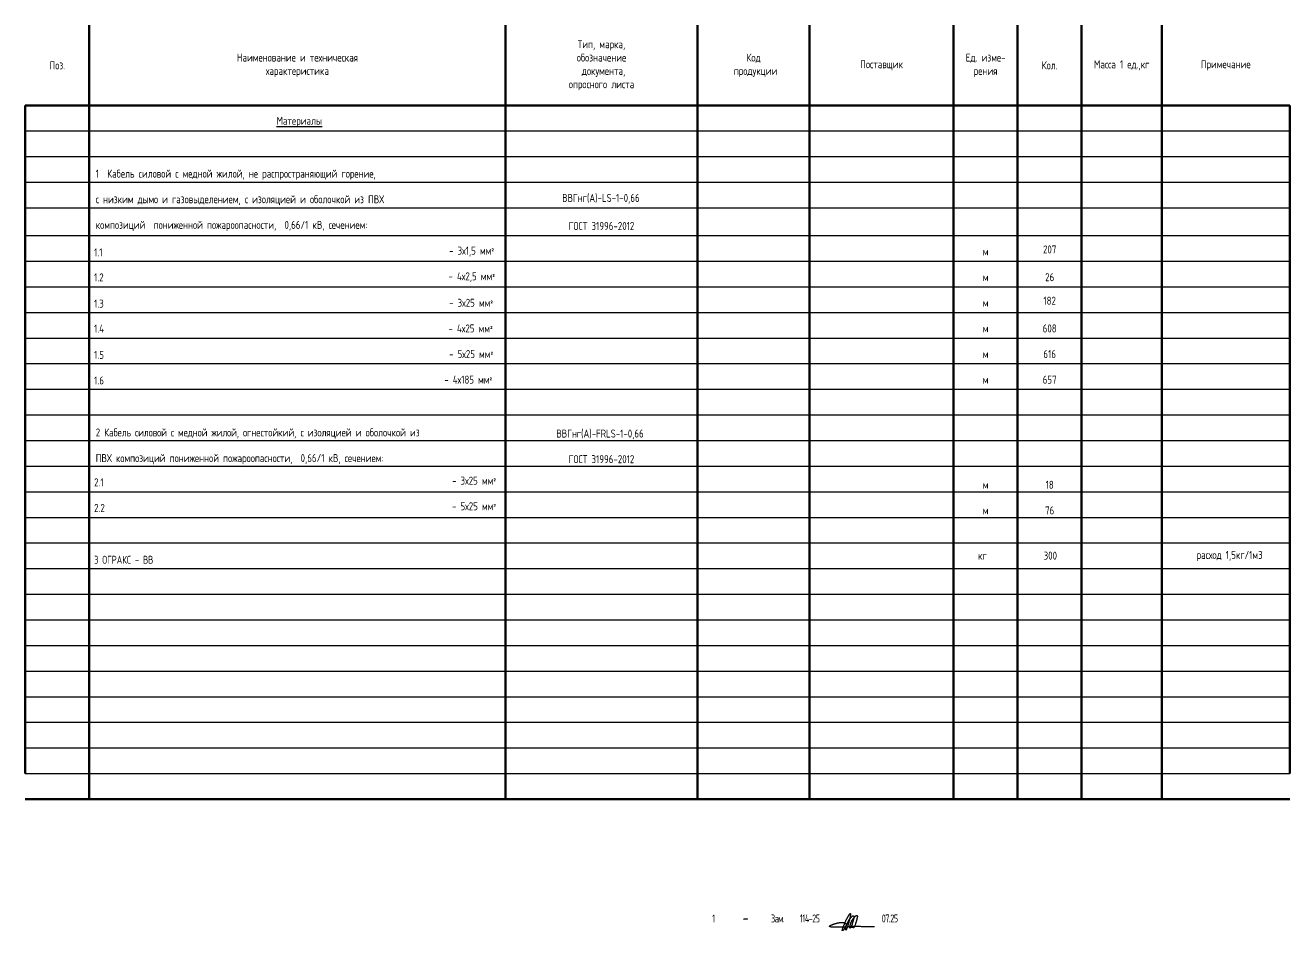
# Model space of a CAD drawing. Header units: millimetres. Extents: x 1681 to 4624, y 1418 to 1792.
# Drawn here: x 2154.9 to 2549.9, y 1504.4 to 1787.2 of the extents above; entities that cross this region are included whole.
import ezdxf
from ezdxf.enums import TextEntityAlignment as Align

# ---------------------------------------------------------------- set-up
doc = ezdxf.new("R2010")
doc.units = ezdxf.units.MM
doc.layers.add('Spess Текст', color=7, linetype='Continuous', lineweight=25)
doc.layers.add('ГП', color=7, linetype='Continuous')
doc.styles.add('GOST 2.304', font='CS_Gost2304.shx')
doc.styles.add('ГОСТ 2.304', font='CS_Gost2304.shx')

# ---------------------------------------------------------------- blocks, each defined once
blk = doc.blocks.new('A$Cf8f236e5')
at = {"color": 7, "lineweight": 25}
blk.add_lwpolyline([(46.21, -4.66), (45.66, -4.66), (45.4, -4.66), (45.11, -4.7), (44.85, -4.7), (44.6, -4.7), (44.47, -4.7), (44.35, -4.7), (44.22, -4.7), (44.09, -4.7), (43.96, -4.7), (43.84, -4.7), (43.71, -4.7), (43.63, -4.7), (43.5, -4.7), (43.37, -4.7), (43.29, -4.7), (43.16, -4.7), (43.03, -4.7), (42.95, -4.7), (42.82, -4.7), (42.74, -4.7), (42.65, -4.7), (42.52, -4.66), (42.44, -4.66), (42.36, -4.66), (42.27, -4.66), (42.19, -4.66), (42.1, -4.66), (42.02, -4.66), (41.97, -4.62), (41.89, -4.62), (41.8, -4.62), (41.76, -4.62), (41.68, -4.62), (41.64, -4.57), (41.59, -4.57), (41.51, -4.57), (41.47, -4.53), (41.42, -4.53), (41.38, -4.53), (41.38, -4.49), (41.34, -4.49), (41.3, -4.49), (41.3, -4.45), (41.25, -4.45), (41.25, -4.4), (41.25, -4.36), (41.25, -4.32), (41.3, -4.32), (41.3, -4.28), (41.34, -4.28), (41.34, -4.23), (41.38, -4.23), (41.38, -4.19), (41.42, -4.19), (41.42, -4.15), (41.47, -4.15), (41.51, -4.15), (41.51, -4.11), (41.55, -4.11), (41.59, -4.06), (41.64, -4.06), (41.72, -4.02), (41.8, -3.98), (41.85, -3.94), (41.93, -3.9), (42.02, -3.9), (42.1, -3.85), (42.19, -3.81), (42.27, -3.77), (42.36, -3.73), (42.48, -3.73), (42.57, -3.68), (42.65, -3.64), (42.78, -3.6), (42.86, -3.6), (42.99, -3.56), (43.08, -3.51), (43.2, -3.47), (43.29, -3.47), (43.41, -3.43), (43.5, -3.39), (43.63, -3.39), (43.75, -3.35), (43.84, -3.35), (43.96, -3.3), (44.09, -3.3), (44.18, -3.26), (44.3, -3.26), (44.39, -3.22), (44.51, -3.22), (44.64, -3.22), (44.73, -3.22), (44.85, -3.18), (44.94, -3.18), (45.02, -3.18), (45.15, -3.18), (45.23, -3.18), (45.32, -3.18), (45.4, -3.18), (45.53, -3.18), (45.62, -3.18), (45.7, -3.22), (45.74, -3.22), (45.78, -3.22), (45.83, -3.22), (45.87, -3.26), (45.91, -3.26), (45.95, -3.26), (46, -3.26), (46, -3.3), (46.04, -3.3), (46.08, -3.3), (46.12, -3.35), (46.17, -3.39), (46.21, -3.39), (46.25, -3.43), (46.29, -3.47), (46.29, -3.51), (46.33, -3.51), (46.33, -3.56), (46.38, -3.6), (46.38, -3.64), (46.42, -3.68), (46.42, -3.73), (46.42, -3.77), (46.42, -3.81), (46.42, -3.85), (46.42, -3.9), (46.42, -3.94), (46.42, -3.98), (46.42, -4.02), (46.38, -4.06), (46.38, -4.11), (46.38, -4.15), (46.38, -4.19), (46.33, -4.23), (46.33, -4.28), (46.29, -4.36), (46.25, -4.45), (46.21, -4.53), (46.17, -4.62), (46.12, -4.7), (46.08, -4.78), (46.04, -4.87), (46, -4.95), (45.95, -5.04), (45.91, -5.12), (45.83, -5.21), (45.78, -5.25), (45.74, -5.33), (45.7, -5.42), (45.66, -5.42), (45.66, -5.46), (45.62, -5.5), (45.57, -5.5), (45.57, -5.55), (45.53, -5.55), (45.53, -5.59), (45.49, -5.63), (45.45, -5.63), (45.45, -5.67), (45.4, -5.67), (45.4, -5.72), (45.36, -5.72), (45.32, -5.72), (45.32, -5.76), (45.28, -5.72), (45.28, -5.67), (45.23, -5.67), (45.23, -5.63), (45.23, -5.59), (45.23, -5.55), (45.28, -5.55), (45.28, -5.5), (45.28, -5.46), (45.28, -5.42), (45.28, -5.38), (45.28, -5.33), (45.32, -5.29), (45.32, -5.25), (45.32, -5.21), (45.36, -5.17), (45.36, -5.08), (45.4, -5), (45.4, -4.91), (45.45, -4.83), (45.49, -4.74), (45.53, -4.66), (45.57, -4.53), (45.62, -4.45), (45.62, -4.36), (45.66, -4.23), (45.7, -4.15), (45.74, -4.02), (45.83, -3.9), (45.87, -3.81), (45.91, -3.68), (45.95, -3.56), (46.04, -3.35), (46.17, -3.09), (46.25, -2.88), (46.38, -2.63), (46.46, -2.41), (46.55, -2.29), (46.59, -2.2), (46.63, -2.07), (46.72, -1.99), (46.76, -1.86), (46.8, -1.78), (46.84, -1.65), (46.93, -1.57), (46.97, -1.44), (47.01, -1.36), (47.05, -1.27), (47.1, -1.19), (47.18, -1.1), (47.22, -1.02), (47.27, -0.93), (47.31, -0.89), (47.35, -0.8), (47.35, -0.76), (47.39, -0.76), (47.39, -0.72), (47.44, -0.68), (47.44, -0.64), (47.48, -0.64), (47.48, -0.59), (47.52, -0.59), (47.52, -0.55), (47.56, -0.51), (47.6, -0.47), (47.65, -0.42), (47.69, -0.42), (47.69, -0.38), (47.73, -0.38), (47.77, -0.42), (47.77, -0.47), (47.77, -0.51), (47.77, -0.55), (47.82, -0.59), (47.82, -0.64), (47.77, -0.64), (47.77, -0.68), (47.77, -0.72), (47.77, -0.76), (47.77, -0.8), (47.77, -0.85), (47.77, -0.89), (47.77, -0.93), (47.77, -1.02), (47.73, -1.1), (47.73, -1.19), (47.73, -1.27), (47.69, -1.36), (47.69, -1.44), (47.65, -1.57), (47.65, -1.65), (47.6, -1.78), (47.6, -1.86), (47.56, -1.99), (47.52, -2.07), (47.52, -2.2), (47.48, -2.33), (47.44, -2.41), (47.44, -2.54), (47.35, -2.79), (47.31, -3.01), (47.22, -3.26), (47.14, -3.47), (47.1, -3.73), (47.05, -3.81), (47.01, -3.94), (46.97, -4.06), (46.97, -4.15), (46.93, -4.28), (46.89, -4.36), (46.84, -4.45), (46.8, -4.57), (46.8, -4.66), (46.76, -4.74), (46.72, -4.83), (46.67, -4.91), (46.67, -5), (46.63, -5.08), (46.59, -5.12), (46.59, -5.17), (46.59, -5.21), (46.55, -5.25), (46.55, -5.29), (46.5, -5.33), (46.5, -5.38), (46.46, -5.42), (46.46, -5.46), (46.42, -5.46), (46.42, -5.5), (46.38, -5.55), (46.33, -5.59), (46.33, -5.55), (46.29, -5.55), (46.29, -5.5), (46.29, -5.46), (46.29, -5.42), (46.29, -5.38), (46.29, -5.33), (46.29, -5.29), (46.29, -5.25), (46.29, -5.21), (46.29, -5.17), (46.29, -5.12), (46.33, -5.12), (46.33, -5.08), (46.33, -5.04), (46.33, -5), (46.33, -4.91), (46.38, -4.83), (46.38, -4.74), (46.38, -4.66), (46.42, -4.53), (46.46, -4.45), (46.46, -4.36), (46.5, -4.23), (46.55, -4.15), (46.55, -4.02), (46.59, -3.94), (46.63, -3.81), (46.67, -3.68), (46.72, -3.6), (46.76, -3.47), (46.8, -3.39), (46.84, -3.26), (46.93, -3.18), (46.97, -3.05), (47.01, -2.96), (47.1, -2.84), (47.14, -2.75), (47.18, -2.63), (47.27, -2.54), (47.31, -2.41), (47.39, -2.33), (47.44, -2.24), (47.52, -2.16), (47.56, -2.07), (47.65, -1.99), (47.69, -1.91), (47.77, -1.82), (47.82, -1.74), (47.9, -1.65), (47.94, -1.57), (48.03, -1.52), (48.07, -1.44), (48.16, -1.4), (48.16, -1.36), (48.2, -1.36), (48.24, -1.31), (48.28, -1.27), (48.32, -1.27), (48.32, -1.23), (48.37, -1.23), (48.37, -1.19), (48.41, -1.19), (48.45, -1.19), (48.45, -1.14), (48.49, -1.14), (48.54, -1.14), (48.58, -1.1), (48.62, -1.1), (48.66, -1.1), (48.71, -1.1), (48.71, -1.14), (48.75, -1.14), (48.75, -1.19), (48.79, -1.23), (48.79, -1.27), (48.79, -1.31), (48.79, -1.36), (48.83, -1.4), (48.83, -1.44), (48.83, -1.48), (48.83, -1.52), (48.83, -1.57), (48.79, -1.61), (48.79, -1.65), (48.79, -1.69), (48.79, -1.74), (48.79, -1.78), (48.79, -1.82), (48.79, -1.95), (48.75, -2.03), (48.75, -2.12), (48.71, -2.24), (48.71, -2.33), (48.66, -2.46), (48.62, -2.54), (48.62, -2.67), (48.58, -2.75), (48.54, -2.88), (48.49, -3.01), (48.45, -3.22), (48.37, -3.43), (48.32, -3.56), (48.28, -3.64), (48.28, -3.77), (48.24, -3.85), (48.2, -3.98), (48.16, -4.06), (48.11, -4.15), (48.07, -4.28), (48.03, -4.36), (47.99, -4.45), (47.99, -4.49), (47.94, -4.49), (47.94, -4.53), (47.94, -4.57), (47.9, -4.62), (47.9, -4.66), (47.9, -4.7), (47.86, -4.7), (47.86, -4.74), (47.82, -4.78), (47.82, -4.83), (47.77, -4.83), (47.77, -4.87), (47.73, -4.91), (47.73, -4.95), (47.69, -4.95), (47.69, -5), (47.65, -5), (47.65, -4.95), (47.6, -4.95), (47.6, -4.91), (47.6, -4.87), (47.6, -4.83), (47.6, -4.78), (47.6, -4.74), (47.6, -4.7), (47.6, -4.66), (47.6, -4.62), (47.6, -4.57), (47.6, -4.53), (47.6, -4.49), (47.65, -4.45), (47.65, -4.4), (47.65, -4.36), (47.65, -4.32), (47.69, -4.23), (47.69, -4.11), (47.69, -4.02), (47.73, -3.94), (47.77, -3.81), (47.77, -3.73), (47.82, -3.6), (47.86, -3.51), (47.9, -3.39), (47.94, -3.3), (47.99, -3.18), (48.03, -3.09), (48.07, -3.01), (48.11, -2.88), (48.16, -2.79), (48.2, -2.71), (48.24, -2.58), (48.28, -2.5), (48.37, -2.41), (48.41, -2.33), (48.45, -2.24), (48.54, -2.16), (48.58, -2.07), (48.62, -1.99), (48.71, -1.91), (48.75, -1.82), (48.79, -1.78), (48.87, -1.69), (48.92, -1.61), (48.96, -1.57), (49.04, -1.48), (49.09, -1.44), (49.13, -1.4), (49.21, -1.31), (49.26, -1.27), (49.3, -1.23), (49.34, -1.19), (49.38, -1.14), (49.43, -1.1), (49.51, -1.06), (49.55, -1.06), (49.59, -1.02), (49.64, -1.02), (49.64, -0.97), (49.68, -0.97), (49.72, -0.97), (49.76, -0.97), (49.81, -0.97), (49.85, -0.97), (49.85, -1.02), (49.89, -1.06), (49.89, -1.1), (49.89, -1.14), (49.93, -1.19), (49.93, -1.23), (49.93, -1.27), (49.93, -1.31), (49.93, -1.4), (49.89, -1.44), (49.89, -1.48), (49.89, -1.57), (49.89, -1.65), (49.85, -1.69), (49.85, -1.78), (49.85, -1.86), (49.81, -1.95), (49.81, -2.03), (49.76, -2.12), (49.76, -2.2), (49.72, -2.29), (49.72, -2.37), (49.68, -2.46), (49.64, -2.54), (49.64, -2.67), (49.59, -2.75), (49.55, -2.84), (49.55, -2.96), (49.51, -3.05), (49.47, -3.18), (49.43, -3.26), (49.38, -3.39), (49.34, -3.47), (49.34, -3.6), (49.3, -3.68), (49.21, -3.94), (49.13, -4.15), (49.04, -4.4), (48.87, -4.87), (48.71, -4.83), (48.54, -4.78), (48.37, -4.78), (48.2, -4.74), (48.11, -4.74), (48.03, -4.74), (47.94, -4.7), (47.9, -4.7), (47.82, -4.7), (47.73, -4.7), (47.65, -4.66), (47.6, -4.66), (47.52, -4.66), (47.48, -4.62), (47.39, -4.62), (47.35, -4.62), (47.31, -4.62), (47.27, -4.57), (47.18, -4.57), (47.14, -4.57), (47.1, -4.57), (47.05, -4.53), (47.01, -4.53), (46.97, -4.53), (46.93, -4.49), (46.89, -4.49), (46.89, -4.45), (46.93, -4.45), (46.97, -4.45), (47.01, -4.45), (47.01, -4.4), (47.05, -4.4), (47.1, -4.4), (47.14, -4.4), (47.18, -4.4), (47.22, -4.4), (47.27, -4.4), (47.31, -4.4), (47.39, -4.4), (47.44, -4.4), (47.48, -4.4), (47.52, -4.36), (47.6, -4.36), (47.65, -4.36), (47.73, -4.36), (47.77, -4.36), (47.86, -4.36), (47.9, -4.36), (47.99, -4.36), (48.07, -4.36), (48.16, -4.36), (48.2, -4.36), (48.28, -4.36), (48.37, -4.36), (48.45, -4.36), (48.54, -4.36), (48.62, -4.36), (48.71, -4.36), (48.79, -4.36), (48.92, -4.36), (49, -4.36), (49.09, -4.36), (49.17, -4.36), (49.3, -4.36), (49.38, -4.36), (49.51, -4.36), (49.59, -4.36), (49.72, -4.36), (49.81, -4.36), (49.93, -4.36), (50.02, -4.36), (50.14, -4.36), (50.27, -4.36), (50.36, -4.36), (50.48, -4.36), (50.61, -4.36), (50.7, -4.36), (50.82, -4.36), (51.08, -4.4), (51.33, -4.4), (51.58, -4.4), (51.84, -4.4), (52.09, -4.4), (52.35, -4.4), (52.6, -4.4), (52.85, -4.4), (53.15, -4.45), (53.4, -4.45), (53.66, -4.45), (53.96, -4.45), (54.21, -4.45), (54.76, -4.45), (55.31, -4.49)], dxfattribs=at)
at = {"style": 'GOST 2.304'}
blk.add_text('-', height=3.5, dxfattribs=at).set_placement((15, -3.5), align=Align.CENTER)
at = {"ltscale": 100, "char_height": 2.5, "attachment_point": 2, "style": 'ГОСТ 2.304'}
for s, insert, width in [('{\\W0.9;\\T0.8;1}', (5, -0.69), 0.6281), ('{\\W0.9;\\T0.8;Зам.}', (25, -0.69), 4.7682), ('{\\W0.9;\\T0.8;114-25}', (35, -0.69), 0.6281), ('{\\W0.9;\\T0.8;07.25}', (60, -0.69), 0.6281)]:
    blk.add_mtext(s, dxfattribs=dict(at, insert=insert, width=width))

msp = doc.modelspace()

# ---------------------------------------------------------------- linework, layer by layer
at = {"linetype": 'Continuous', "lineweight": 60}
for p, q in [((2174.89, 1787.16), (2174.89, 1760.99)), ((2304.89, 1787.16), (2304.89, 1760.99)), ((2364.89, 1787.16), (2364.89, 1760.99)), ((2399.89, 1787.16), (2399.89, 1760.99)), ((2444.89, 1787.16), (2444.89, 1760.99)), ((2464.89, 1787.16), (2464.89, 1760.99)), ((2484.89, 1787.16), (2484.89, 1760.99)), ((2509.89, 1787.16), (2509.89, 1760.99)), ((2174.89, 1762.16), (2174.89, 1545.49)), ((2304.89, 1762.16), (2304.89, 1545.49)), ((2364.89, 1762.16), (2364.89, 1545.49)), ((2399.89, 1762.16), (2399.89, 1545.49)), ((2444.89, 1762.16), (2444.89, 1545.49)), ((2464.89, 1762.16), (2464.89, 1545.49)), ((2484.89, 1762.16), (2484.89, 1545.49)), ((2509.89, 1762.16), (2509.89, 1545.49)), ((2154.89, 1545.49), (2549.89, 1545.49))]:
    msp.add_line(p, q, dxfattribs=at)
at = {"lineweight": 60}
msp.add_line((2154.89, 1762.16), (2549.89, 1762.16), dxfattribs=at)
at = {"layer": 'ГП', "lineweight": 50, "ltscale": 100}
for p, q in [((2154.89, 1762.16), (2549.89, 1762.16)), ((2154.89, 1762.16), (2154.89, 1553.49)), ((2549.89, 1762.16), (2549.89, 1553.49))]:
    msp.add_line(p, q, dxfattribs=at)
at = {"layer": 'ГП', "lineweight": 25, "ltscale": 100}
for p, q in [((2154.89, 1754.16), (2549.89, 1754.16)), ((2154.89, 1746.16), (2549.89, 1746.16)), ((2154.89, 1738.16), (2549.89, 1738.16)), ((2154.89, 1730.16), (2549.89, 1730.16)), ((2154.89, 1721.49), (2549.89, 1721.49)), ((2154.89, 1713.49), (2549.89, 1713.49)), ((2154.89, 1705.49), (2399.89, 1705.49)), ((2174.89, 1705.49), (2549.89, 1705.49)), ((2154.89, 1697.49), (2549.89, 1697.49)), ((2154.89, 1689.49), (2549.89, 1689.49)), ((2154.89, 1681.49), (2549.89, 1681.49)), ((2154.89, 1673.49), (2549.89, 1673.49)), ((2154.89, 1665.49), (2549.89, 1665.49)), ((2154.89, 1657.49), (2549.89, 1657.49)), ((2154.89, 1649.49), (2549.89, 1649.49)), ((2154.89, 1641.49), (2549.89, 1641.49)), ((2154.89, 1633.49), (2549.89, 1633.49)), ((2154.89, 1625.49), (2549.89, 1625.49)), ((2154.89, 1617.49), (2549.89, 1617.49)), ((2154.89, 1609.49), (2549.89, 1609.49)), ((2154.89, 1601.49), (2549.89, 1601.49)), ((2154.89, 1593.49), (2549.89, 1593.49)), ((2154.89, 1585.49), (2549.89, 1585.49)), ((2154.89, 1577.49), (2549.89, 1577.49)), ((2154.89, 1569.49), (2549.89, 1569.49)), ((2154.89, 1561.49), (2549.89, 1561.49)), ((2304.89, 1561.49), (2444.89, 1561.49)), ((2154.89, 1553.49), (2549.89, 1553.49))]:
    msp.add_line(p, q, dxfattribs=at)

# ---------------------------------------------------------------- block references
at = {"color": 1}
msp.add_blockref('A$Cf8f236e5', (2364.89, 1510.16), dxfattribs=at)

# ---------------------------------------------------------------- texts
at = {"style": 'GOST 2.304'}
msp.add_text('ВВГнг(А)-LS-1-0,66', height=2.5, dxfattribs=at).set_placement((2334.7, 1733.25), align=Align.MIDDLE_CENTER)
at = {"linetype": 'Continuous'}
for s, style, p in [('ГОСТ 31996-2012', 'ГОСТ 2.304', (2334.89, 1724.49)), ('207', 'GOST 2.304', (2474.9, 1717.16)), ('м', 'ГОСТ 2.304', (2454.89, 1716.49)), ('м', 'ГОСТ 2.304', (2454.89, 1708.49)), ('26', 'GOST 2.304', (2474.9, 1708.49)), ('м', 'ГОСТ 2.304', (2454.89, 1700.49)), ('182', 'GOST 2.304', (2474.9, 1701.16)), ('м', 'ГОСТ 2.304', (2454.89, 1692.49)), ('608', 'GOST 2.304', (2474.9, 1692.49)), ('м', 'ГОСТ 2.304', (2454.89, 1684.49)), ('616', 'GOST 2.304', (2474.9, 1684.49)), ('м', 'ГОСТ 2.304', (2454.89, 1676.49)), ('657', 'GOST 2.304', (2474.9, 1676.49)), ('ВВГнг(А)-FRLS-1-0,66', 'ГОСТ 2.304', (2334.43, 1659.66)), ('ГОСТ 31996-2012', 'ГОСТ 2.304', (2334.89, 1651.66)), ('м', 'ГОСТ 2.304', (2454.89, 1643.66)), ('18', 'ГОСТ 2.304', (2474.89, 1643.66)), ('м', 'ГОСТ 2.304', (2454.89, 1635.66)), ('76', 'ГОСТ 2.304', (2474.89, 1635.66))]:
    msp.add_text(s, height=2.5, dxfattribs=dict(at, style=style)).set_placement(p, align=Align.MIDDLE_CENTER)
at = {"color": 0, "style": 'GOST 2.304', "width": 0.95}
msp.add_text('3 ОГРАКС - ВВ', height=2.5, dxfattribs=at).set_placement((2176.39, 1618.99))
at = {"color": 0, "lineweight": -3, "style": 'GOST 2.304'}
msp.add_text('кг', height=2.5, dxfattribs=at).set_placement((2452.55, 1620.28))
at = {"color": 0, "style": 'GOST 2.304'}
msp.add_text('300', height=2.5, dxfattribs=at).set_placement((2473.02, 1620.29))
at = {"char_height": 2.5, "style": 'GOST 2.304'}
for s, insert, width, attachment_point in [('1  Кабель силовой с медной жилой, не распространяющий горение,', (2176.89, 1740.49), 127.2127, 4), ('с низким{\\T0.97; дымо} и газовыделением, с изоляцией и оболочкой из ПВХ ', (2176.89, 1732.49), 126.748, 4), ('композиций  пониженной пожароопасности,  0,66/1 кВ, сечением:', (2176.89, 1724.49), 126.748, 4), ('1.1', (2176.39, 1717.49), 127.2127, 1), ('\\pi110.39;- 3х1,5 мм{\\H0.8x;²}', (2176.89, 1716.49), 128, 4), ('1.2', (2176.39, 1709.69), 127.2127, 1), ('\\pi110.2;- 4х2,5 мм{\\H0.8x;²}', (2176.89, 1708.49), 128, 4), ('1.3', (2176.39, 1701.49), 127.2127, 1), ('\\pi110.39;- 3х25 мм{\\H0.8x;²}', (2176.89, 1700.49), 128, 4), ('1.4', (2176.39, 1693.69), 127.2127, 1), ('\\pi110.2;- 4х25 мм{\\H0.8x;²}', (2176.89, 1692.49), 128, 4), ('1.5', (2176.39, 1685.49), 127.2127, 1), ('\\pi110.39;- 5х25 мм{\\H0.8x;²}', (2176.89, 1684.49), 128, 4), ('1.6', (2176.39, 1677.49), 127.2127, 1), ('\\pi108.89;- 4х185 мм{\\H0.8x;²}', (2176.89, 1676.49), 128, 4), ('2{\\T0.98; Кабель силовой с медной жилой, }огнестойкий, с изоляцией и оболочкой из', (2176.89, 1659.66), 127.2127, 4), ('ПВХ композиций пониженной пожароопасности,  0,66/1 кВ, сечением: ', (2176.89, 1651.66), 126.748, 4), ('2.1', (2176.39, 1645.69), 127.2127, 1), ('\\pi110.39;- 3х25 мм{\\H0.8x;²}', (2239.89, 1646.21), 128, 2), ('2.2', (2176.39, 1637.69), 127.2127, 1), ('\\pi110.39;- 5х25 мм{\\H0.8x;²}', (2239.89, 1638.21), 128, 2)]:
    msp.add_mtext(s, dxfattribs=dict(at, insert=insert, width=width, attachment_point=attachment_point))
at = {"layer": 'Spess Текст', "ltscale": 100, "char_height": 2.5, "attachment_point": 5, "style": 'GOST 2.304'}
for s, insert, width in [('Тип, марка, \\Pобозначение\\P документа, \\Pопросного листа', (2334.89, 1774.66), 127), ('Наименование и техническая \\Pхарактеристика', (2239.89, 1774.66), 127), ('Код\\P продукции', (2382.39, 1774.66), 127), ('Ед. изме- \\Pрения', (2454.89, 1774.66), 127), ('Поз.', (2164.89, 1774.66), 127), ('Поставщик', (2422.39, 1774.66), 127), ('Кол.', (2474.89, 1774.66), 127), ('Масса 1 ед.,кг', (2497.39, 1774.66), 127), ('Примечание', (2529.89, 1774.66), 127), ('{\\LМатериалы}', (2240.5, 1756.99), 127), ('расход 1,5кг/1м3', (2531.11, 1621.42), 32.4741)]:
    msp.add_mtext(s, dxfattribs=dict(at, insert=insert, width=width))

doc.saveas('drawing.dxf')
